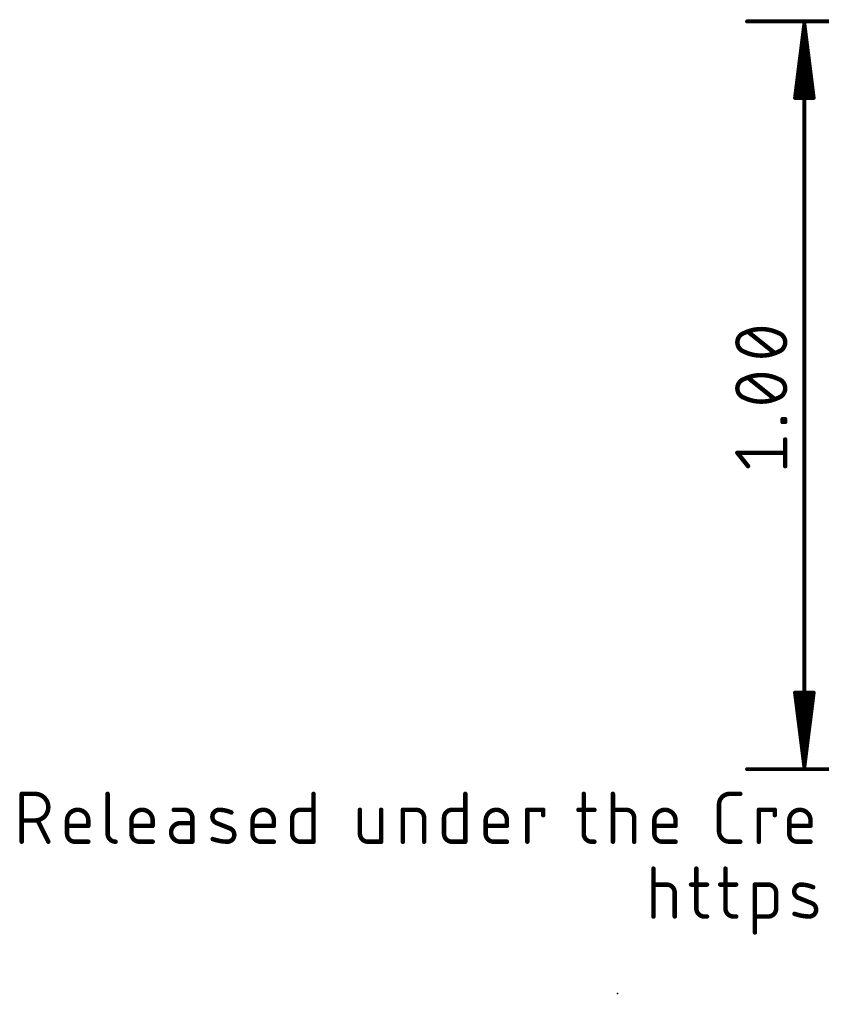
# Model space of a CAD drawing. Extents: x -32 to 103, y -61 to 35.
# Drawn here: x -31.75 to -4.46, y -7.62 to 25.46 of the extents above; entities that cross this region are included whole.
import ezdxf

# ---------------------------------------------------------------- set-up
doc = ezdxf.new("R2010")
doc.units = 0
for name, color, linetype in [('23', 53, 'CONTINUOUS'), ('47', 253, 'CONTINUOUS'), ('51', 53, 'CONTINUOUS')]:
    doc.layers.add(name, color=color, linetype=linetype)

msp = doc.modelspace()

# ---------------------------------------------------------------- linework, layer by layer
at = {"layer": '23'}
msp.add_point((-11.43, -7.62), dxfattribs=at)
at = {"layer": '47'}
for points, const_width in [([(0, 25.4), (-7.03, 25.4)], 0.13), ([(-5.08, 25.335), (-5.3992, 22.8)], 0.13), ([(-5.08, 25.335), (-5.34, 22.8)], 0.13), ([(-5.08, 25.335), (-5.21, 22.8)], 0.13), ([(-5.08, 0.065), (-5.08, 25.335)], 0.13), ([(-4.7608, 22.8), (-5.08, 25.335)], 0.13), ([(-4.95, 22.8), (-5.08, 25.335)], 0.13), ([(-4.82, 22.8), (-5.08, 25.335)], 0.13), ([(-5.3992, 22.8), (-4.7608, 22.8)], 0.13), ([(-6.0919, 14.1366), (-6.9951, 14.8591)], 0.1524), ([(-6.0919, 12.5735), (-6.9951, 13.296)], 0.1524), ([(-5.821, 11.7954), (-5.821, 11.8857)], 0.1524), ([(-5.821, 11.8857), (-5.7307, 11.8857)], 0.1524), ([(-5.7307, 11.8857), (-5.7307, 11.7954)], 0.1524), ([(-5.7307, 11.7954), (-5.821, 11.7954)], 0.1524), ([(-5.7307, 10.2948), (-5.7307, 11.1979)], 0.1524), ([(-6.9951, 10.2948), (-7.3563, 10.7464)], 0.1524), ([(-7.3563, 10.7464), (-5.7307, 10.7464)], 0.1524), ([(-5.08, 0.065), (-5.3992, 2.6)], 0.13), ([(-5.3992, 2.6), (-4.7608, 2.6)], 0.13), ([(-5.08, 0.065), (-5.34, 2.6)], 0.13), ([(-5.08, 0.065), (-5.21, 2.6)], 0.13), ([(-4.7608, 2.6), (-5.08, 0.065)], 0.13), ([(-4.95, 2.6), (-5.08, 0.065)], 0.13), ([(-4.82, 2.6), (-5.08, 0.065)], 0.13), ([(0, 0), (-7.03, 0)], 0.13)]:
    msp.add_lwpolyline(points, dxfattribs=dict(at, const_width=const_width))
for points, const_width in [([(-7.03, 25.4325, 1), (-7.03, 25.3675)], 0.065), ([(-5.0475, 25.335, 1), (-5.1125, 25.335)], 0.065), ([(-5.0478, 25.3391, 1), (-5.1122, 25.3309)], 0.065), ([(-5.0475, 25.3333, 1), (-5.1125, 25.3367)], 0.065), ([(-5.0475, 25.3367, 1), (-5.1125, 25.3333)], 0.065), ([(-5.0477, 25.3383, 1), (-5.1123, 25.3317)], 0.065), ([(-5.0477, 25.3317, 1), (-5.1123, 25.3383)], 0.065), ([(-5.0478, 25.3309, 1), (-5.1122, 25.3391)], 0.065), ([(-5.4315, 22.8041, 1), (-5.367, 22.7959)], 0.065), ([(-5.3992, 22.8325, 1), (-5.3992, 22.7675)], 0.065), ([(-5.3723, 22.8033, 1), (-5.3077, 22.7967)], 0.065), ([(-5.2425, 22.8017, 1), (-5.1775, 22.7983)], 0.065), ([(-4.9825, 22.7983, 1), (-4.9175, 22.8017)], 0.065), ([(-4.8523, 22.7967, 1), (-4.7877, 22.8033)], 0.065), ([(-4.793, 22.7959, 1), (-4.7285, 22.8041)], 0.065), ([(-4.7608, 22.7675, 1), (-4.7608, 22.8325)], 0.065), ([(-7.1305, 14.8139, 0.3205), (-7.3563, 14.4979)], 0.1524), ([(-6.5435, 14.9494, 0.1139), (-7.1305, 14.8139)], 0.1524), ([(-7.1182, 14.7779, 1), (-7.1429, 14.85)], 0.0762), ([(-6.9713, 14.8889, 1), (-7.0189, 14.8293)], 0.0762), ([(-5.9565, 14.8139, 0.1139), (-6.5435, 14.9494)], 0.1524), ([(-6.5435, 14.9875, 1), (-6.5435, 14.9113)], 0.0762), ([(-6.5435, 14.9113, 1), (-6.5435, 14.9875)], 0.0762), ([(-5.9441, 14.85, 1), (-5.9688, 14.7779)], 0.0762), ([(-5.7307, 14.4979, 0.3205), (-5.9565, 14.8139)], 0.1524), ([(-7.3563, 14.4979, 0.3205), (-7.1305, 14.1818)], 0.1524), ([(-7.3182, 14.4979, 1), (-7.3944, 14.4979)], 0.0762), ([(-7.1472, 14.8482, 1), (-7.1138, 14.7797)], 0.0762), ([(-5.9565, 14.1818, 0.3205), (-5.7307, 14.4979)], 0.1524), ([(-5.9732, 14.7797, 1), (-5.9398, 14.8482)], 0.0762), ([(-5.6926, 14.4979, 1), (-5.7688, 14.4979)], 0.0762), ([(-7.3944, 14.4979, 1), (-7.3182, 14.4979)], 0.0762), ([(-7.1305, 14.1818, 0.1139), (-6.5435, 14.0463)], 0.1524), ([(-7.1138, 14.216, 1), (-7.1472, 14.1475)], 0.0762), ([(-7.1429, 14.1457, 1), (-7.1182, 14.2178)], 0.0762), ([(-6.5435, 14.0463, 0.1139), (-5.9565, 14.1818)], 0.1524), ([(-5.9688, 14.2178, 1), (-5.9441, 14.1457)], 0.0762), ([(-5.9398, 14.1475, 1), (-5.9732, 14.216)], 0.0762), ([(-5.7688, 14.4979, 1), (-5.6926, 14.4979)], 0.0762), ([(-6.5435, 14.0844, 1), (-6.5435, 14.0082)], 0.0762), ([(-6.5435, 14.0082, 1), (-6.5435, 14.0844)], 0.0762), ([(-6.1157, 14.1069, 1), (-6.0681, 14.1664)], 0.0762), ([(-7.1305, 13.2508, 0.3205), (-7.3563, 12.9347)], 0.1524), ([(-6.5435, 13.3863, 0.1139), (-7.1305, 13.2508)], 0.1524), ([(-7.1472, 13.2851, 1), (-7.1138, 13.2166)], 0.0762), ([(-7.1182, 13.2148, 1), (-7.1429, 13.2869)], 0.0762), ([(-6.9713, 13.3257, 1), (-7.0189, 13.2662)], 0.0762), ([(-5.9565, 13.2508, 0.1139), (-6.5435, 13.3863)], 0.1524), ([(-6.5435, 13.4244, 1), (-6.5435, 13.3482)], 0.0762), ([(-6.5435, 13.3482, 1), (-6.5435, 13.4244)], 0.0762), ([(-5.9441, 13.2869, 1), (-5.9688, 13.2148)], 0.0762), ([(-5.7307, 12.9347, 0.3205), (-5.9565, 13.2508)], 0.1524), ([(-5.9732, 13.2166, 1), (-5.9398, 13.2851)], 0.0762), ([(-7.3563, 12.9347, 0.3205), (-7.1305, 12.6186)], 0.1524), ([(-7.3182, 12.9347, 1), (-7.3944, 12.9347)], 0.0762), ([(-7.3944, 12.9347, 1), (-7.3182, 12.9347)], 0.0762), ([(-5.9565, 12.6186, 0.3205), (-5.7307, 12.9347)], 0.1524), ([(-5.6926, 12.9347, 1), (-5.7688, 12.9347)], 0.0762), ([(-5.7688, 12.9347, 1), (-5.6926, 12.9347)], 0.0762), ([(-7.1138, 12.6529, 1), (-7.1472, 12.5844)], 0.0762), ([(-7.1305, 12.6186, 0.1139), (-6.5435, 12.4832)], 0.1524), ([(-7.1429, 12.5826, 1), (-7.1182, 12.6547)], 0.0762), ([(-6.5435, 12.4832, 0.1139), (-5.9565, 12.6186)], 0.1524), ([(-6.1157, 12.5437, 1), (-6.0681, 12.6032)], 0.0762), ([(-5.9688, 12.6547, 1), (-5.9441, 12.5826)], 0.0762), ([(-5.9398, 12.5844, 1), (-5.9732, 12.6529)], 0.0762), ([(-6.5435, 12.5213, 1), (-6.5435, 12.4451)], 0.0762), ([(-6.5435, 12.4451, 1), (-6.5435, 12.5213)], 0.0762), ([(-5.7829, 11.8857, 1), (-5.8591, 11.8857)], 0.0762), ([(-5.821, 11.9238, 1), (-5.821, 11.8476)], 0.0762), ([(-5.6926, 11.8857, 1), (-5.7688, 11.8857)], 0.0762), ([(-5.7307, 11.8476, 1), (-5.7307, 11.9238)], 0.0762), ([(-5.821, 11.8335, 1), (-5.821, 11.7573)], 0.0762), ([(-5.8591, 11.7954, 1), (-5.7829, 11.7954)], 0.0762), ([(-5.7688, 11.7954, 1), (-5.6926, 11.7954)], 0.0762), ([(-5.7307, 11.7573, 1), (-5.7307, 11.8335)], 0.0762), ([(-5.6926, 11.1979, 1), (-5.7688, 11.1979)], 0.0762), ([(-7.3265, 10.7702, 1), (-7.3861, 10.7226)], 0.0762), ([(-7.3563, 10.7845, 1), (-7.3563, 10.7083)], 0.0762), ([(-5.7307, 10.7083, 1), (-5.7307, 10.7845)], 0.0762), ([(-7.0248, 10.271, 1), (-6.9653, 10.3186)], 0.0762), ([(-5.7688, 10.2948, 1), (-5.6926, 10.2948)], 0.0762), ([(-5.367, 2.6041, 1), (-5.4315, 2.5959)], 0.065), ([(-5.3992, 2.6325, 1), (-5.3992, 2.5675)], 0.065), ([(-5.3077, 2.6033, 1), (-5.3723, 2.5967)], 0.065), ([(-5.1775, 2.6017, 1), (-5.2425, 2.5983)], 0.065), ([(-4.9175, 2.5983, 1), (-4.9825, 2.6017)], 0.065), ([(-4.7877, 2.5967, 1), (-4.8523, 2.6033)], 0.065), ([(-4.7285, 2.5959, 1), (-4.793, 2.6041)], 0.065), ([(-4.7608, 2.5675, 1), (-4.7608, 2.6325)], 0.065), ([(-7.03, 0.0325, 1), (-7.03, -0.0325)], 0.065), ([(-5.1122, 0.0691, 1), (-5.0478, 0.0609)], 0.065), ([(-5.1123, 0.0683, 1), (-5.0477, 0.0617)], 0.065), ([(-5.1125, 0.0633, 1), (-5.0475, 0.0667)], 0.065), ([(-5.1125, 0.0667, 1), (-5.0475, 0.0633)], 0.065), ([(-5.1125, 0.065, 1), (-5.0475, 0.065)], 0.065), ([(-5.1123, 0.0617, 1), (-5.0477, 0.0683)], 0.065), ([(-5.1122, 0.0609, 1), (-5.0478, 0.0691)], 0.065)]:
    msp.add_lwpolyline(points, format="xyb", dxfattribs=dict(at, const_width=const_width))
at = {"layer": '51', "const_width": 0.1524}
for points in [[(-31.6738, -2.4638), (-31.6738, -0.8382)], [(-31.6738, -0.8382), (-31.2222, -0.8382)], [(-28.7553, -0.8382), (-28.7553, -2.1929)], [(-21.7593, -0.8382), (-21.7593, -2.4638)], [(-16.601, -0.8382), (-16.601, -2.4638)], [(-12.5759, -0.8382), (-12.5759, -2.1929)], [(-11.5847, -2.4638), (-11.5847, -0.8382)], [(-7.6183, -0.8382), (-7.2571, -0.8382)], [(-26.1464, -1.3801), (-26.5077, -1.3801)], [(-22.2108, -1.3801), (-21.7593, -1.3801)], [(-20.1819, -1.3801), (-20.1819, -2.1929)], [(-19.4594, -2.4638), (-19.4594, -1.3801)], [(-18.7229, -2.4638), (-18.7229, -1.3801)], [(-18.7229, -1.3801), (-18.2714, -1.3801)], [(-17.0525, -1.3801), (-16.601, -1.3801)], [(-14.494, -2.4638), (-14.494, -1.3801)], [(-14.494, -1.3801), (-13.9522, -1.3801)], [(-13.9522, -1.3801), (-13.9522, -1.5607)], [(-12.7565, -1.3801), (-12.2146, -1.3801)], [(-11.5847, -1.3801), (-11.1331, -1.3801)], [(-7.9796, -2.1026), (-7.9796, -1.1994)], [(-6.6263, -2.4638), (-6.6263, -1.3801)], [(-6.6263, -1.3801), (-6.0845, -1.3801)], [(-6.0845, -1.3801), (-6.0845, -1.5607)], [(-25.8755, -2.4638), (-25.8755, -1.651)], [(-22.4818, -2.1929), (-22.4818, -1.651)], [(-18.0005, -1.651), (-18.0005, -2.4638)], [(-17.3235, -2.1929), (-17.3235, -1.651)], [(-10.8622, -1.651), (-10.8622, -2.4638)], [(-31.2222, -1.7413), (-31.6738, -1.7413)], [(-30.7707, -2.4638), (-31.1319, -1.7413)], [(-30.1337, -2.1929), (-30.1337, -1.7413)], [(-29.4112, -1.9219), (-30.1337, -1.9219)], [(-29.4112, -1.7413), (-29.4112, -1.9219)], [(-27.9454, -2.1929), (-27.9454, -1.7413)], [(-27.2229, -1.9219), (-27.9454, -1.9219)], [(-27.2229, -1.7413), (-27.2229, -1.9219)], [(-25.8755, -1.8316), (-26.2819, -1.8316)], [(-24.5968, -2.0122), (-25.0484, -1.8316)], [(-23.8291, -2.1929), (-23.8291, -1.7413)], [(-23.1067, -1.9219), (-23.8291, -1.9219)], [(-23.1067, -1.7413), (-23.1067, -1.9219)], [(-15.9093, -2.1929), (-15.9093, -1.7413)], [(-15.1868, -1.9219), (-15.9093, -1.9219)], [(-15.1868, -1.7413), (-15.1868, -1.9219)], [(-10.1779, -2.1929), (-10.1779, -1.7413)], [(-9.4554, -1.9219), (-10.1779, -1.9219)], [(-9.4554, -1.7413), (-9.4554, -1.9219)], [(-5.5927, -2.1929), (-5.5927, -1.7413)], [(-4.8702, -1.9219), (-5.5927, -1.9219)], [(-4.8702, -1.7413), (-4.8702, -1.9219)], [(-29.4112, -2.4638), (-29.8628, -2.4638)], [(-27.2229, -2.4638), (-27.6744, -2.4638)], [(-26.2819, -2.4638), (-25.8755, -2.4638)], [(-23.1067, -2.4638), (-23.5582, -2.4638)], [(-21.7593, -2.4638), (-22.2108, -2.4638)], [(-19.9109, -2.4638), (-19.4594, -2.4638)], [(-16.601, -2.4638), (-17.0525, -2.4638)], [(-15.1868, -2.4638), (-15.6384, -2.4638)], [(-12.3049, -2.4638), (-12.2146, -2.4638)], [(-9.4554, -2.4638), (-9.907, -2.4638)], [(-7.2571, -2.4638), (-7.6183, -2.4638)], [(-4.8702, -2.4638), (-5.3218, -2.4638)], [(-10.2075, -5.0038), (-10.2075, -3.3782)], [(-8.7498, -3.3782), (-8.7498, -4.7329)], [(-7.7598, -3.3782), (-7.7598, -4.7329)], [(-10.2075, -3.9201), (-9.756, -3.9201)], [(-8.9304, -3.9201), (-8.3886, -3.9201)], [(-7.9405, -3.9201), (-7.3986, -3.9201)], [(-6.7613, -5.5457), (-6.7613, -3.9201)], [(-6.7613, -3.9201), (-6.3098, -3.9201)], [(-9.485, -4.191), (-9.485, -5.0038)], [(-6.0388, -4.191), (-6.0388, -4.7329)], [(-4.8269, -4.5522), (-5.2785, -4.3716)], [(-8.4789, -5.0038), (-8.3886, -5.0038)], [(-7.4889, -5.0038), (-7.3986, -5.0038)], [(-6.3098, -5.0038), (-6.7613, -5.0038)]]:
    msp.add_lwpolyline(points, dxfattribs=at)
at = {"layer": '51'}
for points, const_width in [([(-31.6357, -0.8382, 1), (-31.7119, -0.8382)], 0.0762), ([(-31.6738, -0.8001, 1), (-31.6738, -0.8763)], 0.0762), ([(-31.2222, -1.7413, 1), (-31.2222, -0.8382)], 0.1524), ([(-31.2222, -0.8001, 1), (-31.2222, -0.8763)], 0.0762), ([(-31.2222, -0.8763, 1), (-31.2222, -0.8001)], 0.0762), ([(-28.7172, -0.8382, 1), (-28.7934, -0.8382)], 0.0762), ([(-21.7212, -0.8382, 1), (-21.7974, -0.8382)], 0.0762), ([(-16.5629, -0.8382, 1), (-16.6391, -0.8382)], 0.0762), ([(-12.5378, -0.8382, 1), (-12.614, -0.8382)], 0.0762), ([(-11.5466, -0.8382, 1), (-11.6228, -0.8382)], 0.0762), ([(-7.6183, -0.8382, 0.4142), (-7.9796, -1.1994)], 0.1524), ([(-7.6183, -0.8001, 1), (-7.6183, -0.8763)], 0.0762), ([(-7.6183, -0.8763, 1), (-7.6183, -0.8001)], 0.0762), ([(-7.2571, -0.8763, 1), (-7.2571, -0.8001)], 0.0762), ([(-29.4112, -1.7413, 1), (-30.1337, -1.7413)], 0.1524), ([(-27.2229, -1.7413, 1), (-27.9454, -1.7413)], 0.1524), ([(-26.5077, -1.342, 1), (-26.5077, -1.4182)], 0.0762), ([(-25.8755, -1.651, 0.4142), (-26.1464, -1.3801)], 0.1524), ([(-26.1464, -1.342, 1), (-26.1464, -1.4182)], 0.0762), ([(-26.1464, -1.4182, 1), (-26.1464, -1.342)], 0.0762), ([(-24.9581, -1.3801, 0.8318), (-25.0484, -1.8316)], 0.1524), ([(-24.5517, -1.4704, 0.1026), (-24.9581, -1.3801)], 0.1524), ([(-24.9575, -1.342, 1), (-24.9586, -1.4182)], 0.0762), ([(-24.9586, -1.4182, 1), (-24.9575, -1.342)], 0.0762), ([(-23.1067, -1.7413, 1), (-23.8291, -1.7413)], 0.1524), ([(-22.2108, -1.3801, 0.4142), (-22.4818, -1.651)], 0.1524), ([(-22.2108, -1.342, 1), (-22.2108, -1.4182)], 0.0762), ([(-22.2108, -1.4182, 1), (-22.2108, -1.342)], 0.0762), ([(-21.7593, -1.4182, 1), (-21.7593, -1.342)], 0.0762), ([(-20.1438, -1.3801, 1), (-20.22, -1.3801)], 0.0762), ([(-19.4213, -1.3801, 1), (-19.4975, -1.3801)], 0.0762), ([(-18.6848, -1.3801, 1), (-18.761, -1.3801)], 0.0762), ([(-18.7229, -1.342, 1), (-18.7229, -1.4182)], 0.0762), ([(-18.0005, -1.651, 0.4142), (-18.2714, -1.3801)], 0.1524), ([(-18.2714, -1.342, 1), (-18.2714, -1.4182)], 0.0762), ([(-18.2714, -1.4182, 1), (-18.2714, -1.342)], 0.0762), ([(-17.0525, -1.3801, 0.4142), (-17.3235, -1.651)], 0.1524), ([(-17.0525, -1.342, 1), (-17.0525, -1.4182)], 0.0762), ([(-17.0525, -1.4182, 1), (-17.0525, -1.342)], 0.0762), ([(-16.601, -1.4182, 1), (-16.601, -1.342)], 0.0762), ([(-15.1868, -1.7413, 1), (-15.9093, -1.7413)], 0.1524), ([(-14.4559, -1.3801, 1), (-14.5321, -1.3801)], 0.0762), ([(-14.494, -1.342, 1), (-14.494, -1.4182)], 0.0762), ([(-13.9141, -1.3801, 1), (-13.9903, -1.3801)], 0.0762), ([(-13.9522, -1.4182, 1), (-13.9522, -1.342)], 0.0762), ([(-12.7565, -1.342, 1), (-12.7565, -1.4182)], 0.0762), ([(-12.2146, -1.4182, 1), (-12.2146, -1.342)], 0.0762), ([(-11.5847, -1.342, 1), (-11.5847, -1.4182)], 0.0762), ([(-10.8622, -1.651, 0.4142), (-11.1331, -1.3801)], 0.1524), ([(-11.1331, -1.342, 1), (-11.1331, -1.4182)], 0.0762), ([(-11.1331, -1.4182, 1), (-11.1331, -1.342)], 0.0762), ([(-9.4554, -1.7413, 1), (-10.1779, -1.7413)], 0.1524), ([(-7.9415, -1.1994, 1), (-8.0177, -1.1994)], 0.0762), ([(-8.0177, -1.1994, 1), (-7.9415, -1.1994)], 0.0762), ([(-6.5882, -1.3801, 1), (-6.6644, -1.3801)], 0.0762), ([(-6.6263, -1.342, 1), (-6.6263, -1.4182)], 0.0762), ([(-6.0464, -1.3801, 1), (-6.1226, -1.3801)], 0.0762), ([(-6.0845, -1.4182, 1), (-6.0845, -1.342)], 0.0762), ([(-4.8702, -1.7413, 1), (-5.5927, -1.7413)], 0.1524), ([(-25.8374, -1.651, 1), (-25.9136, -1.651)], 0.0762), ([(-25.9136, -1.651, 1), (-25.8374, -1.651)], 0.0762), ([(-24.5673, -1.5051, 1), (-24.536, -1.4356)], 0.0762), ([(-22.4437, -1.651, 1), (-22.5199, -1.651)], 0.0762), ([(-22.5199, -1.651, 1), (-22.4437, -1.651)], 0.0762), ([(-17.9624, -1.651, 1), (-18.0386, -1.651)], 0.0762), ([(-18.0386, -1.651, 1), (-17.9624, -1.651)], 0.0762), ([(-17.2854, -1.651, 1), (-17.3616, -1.651)], 0.0762), ([(-17.3616, -1.651, 1), (-17.2854, -1.651)], 0.0762), ([(-13.9903, -1.5607, 1), (-13.9141, -1.5607)], 0.0762), ([(-10.8241, -1.651, 1), (-10.9003, -1.651)], 0.0762), ([(-10.9003, -1.651, 1), (-10.8241, -1.651)], 0.0762), ([(-6.1226, -1.5607, 1), (-6.0464, -1.5607)], 0.0762), ([(-31.6738, -1.7032, 1), (-31.6738, -1.7794)], 0.0762), ([(-31.2222, -1.7032, 1), (-31.2222, -1.7794)], 0.0762), ([(-31.2222, -1.7794, 1), (-31.2222, -1.7032)], 0.0762), ([(-31.0979, -1.7243, 1), (-31.166, -1.7584)], 0.0762), ([(-30.0956, -1.7413, 1), (-30.1718, -1.7413)], 0.0762), ([(-30.1718, -1.7413, 1), (-30.0956, -1.7413)], 0.0762), ([(-30.1337, -1.8838, 1), (-30.1337, -1.96)], 0.0762), ([(-29.3731, -1.7413, 1), (-29.4493, -1.7413)], 0.0762), ([(-29.4493, -1.7413, 1), (-29.3731, -1.7413)], 0.0762), ([(-29.4493, -1.9219, 1), (-29.3731, -1.9219)], 0.0762), ([(-29.4112, -1.96, 1), (-29.4112, -1.8838)], 0.0762), ([(-27.9073, -1.7413, 1), (-27.9835, -1.7413)], 0.0762), ([(-27.9835, -1.7413, 1), (-27.9073, -1.7413)], 0.0762), ([(-27.9454, -1.8838, 1), (-27.9454, -1.96)], 0.0762), ([(-27.1848, -1.7413, 1), (-27.261, -1.7413)], 0.0762), ([(-27.261, -1.7413, 1), (-27.1848, -1.7413)], 0.0762), ([(-27.261, -1.9219, 1), (-27.1848, -1.9219)], 0.0762), ([(-27.2229, -1.96, 1), (-27.2229, -1.8838)], 0.0762), ([(-26.2819, -1.8316, 1), (-26.2819, -2.4638)], 0.1524), ([(-26.2819, -1.7935, 1), (-26.2819, -1.8697)], 0.0762), ([(-26.2819, -1.8697, 1), (-26.2819, -1.7935)], 0.0762), ([(-25.8755, -1.8697, 1), (-25.8755, -1.7935)], 0.0762), ([(-25.0342, -1.7963, 1), (-25.0625, -1.867)], 0.0762), ([(-25.0625, -1.867, 1), (-25.0342, -1.7962)], 0.0762), ([(-24.6871, -2.4638, 0.8318), (-24.5968, -2.0122)], 0.1524), ([(-24.5827, -1.9769, 1), (-24.611, -2.0476)], 0.0762), ([(-24.611, -2.0476, 1), (-24.5827, -1.9769)], 0.0762), ([(-23.791, -1.7413, 1), (-23.8672, -1.7413)], 0.0762), ([(-23.8672, -1.7413, 1), (-23.791, -1.7413)], 0.0762), ([(-23.8291, -1.8838, 1), (-23.8291, -1.96)], 0.0762), ([(-23.0686, -1.7413, 1), (-23.1448, -1.7413)], 0.0762), ([(-23.1448, -1.7413, 1), (-23.0686, -1.7413)], 0.0762), ([(-23.1448, -1.9219, 1), (-23.0686, -1.9219)], 0.0762), ([(-23.1067, -1.96, 1), (-23.1067, -1.8838)], 0.0762), ([(-15.8712, -1.7413, 1), (-15.9474, -1.7413)], 0.0762), ([(-15.9474, -1.7413, 1), (-15.8712, -1.7413)], 0.0762), ([(-15.9093, -1.8838, 1), (-15.9093, -1.96)], 0.0762), ([(-15.1487, -1.7413, 1), (-15.2249, -1.7413)], 0.0762), ([(-15.2249, -1.7413, 1), (-15.1487, -1.7413)], 0.0762), ([(-15.2249, -1.9219, 1), (-15.1487, -1.9219)], 0.0762), ([(-15.1868, -1.96, 1), (-15.1868, -1.8838)], 0.0762), ([(-10.1398, -1.7413, 1), (-10.216, -1.7413)], 0.0762), ([(-10.216, -1.7413, 1), (-10.1398, -1.7413)], 0.0762), ([(-10.1779, -1.8838, 1), (-10.1779, -1.96)], 0.0762), ([(-9.4173, -1.7413, 1), (-9.4935, -1.7413)], 0.0762), ([(-9.4935, -1.7413, 1), (-9.4173, -1.7413)], 0.0762), ([(-9.4935, -1.9219, 1), (-9.4173, -1.9219)], 0.0762), ([(-9.4554, -1.96, 1), (-9.4554, -1.8838)], 0.0762), ([(-5.5546, -1.7413, 1), (-5.6308, -1.7413)], 0.0762), ([(-5.6308, -1.7413, 1), (-5.5546, -1.7413)], 0.0762), ([(-5.5927, -1.8838, 1), (-5.5927, -1.96)], 0.0762), ([(-4.8321, -1.7413, 1), (-4.9083, -1.7413)], 0.0762), ([(-4.9083, -1.7413, 1), (-4.8321, -1.7413)], 0.0762), ([(-4.9083, -1.9219, 1), (-4.8321, -1.9219)], 0.0762), ([(-4.8702, -1.96, 1), (-4.8702, -1.8838)], 0.0762), ([(-30.1337, -2.1929, 0.4142), (-29.8628, -2.4638)], 0.1524), ([(-30.0956, -2.1929, 1), (-30.1718, -2.1929)], 0.0762), ([(-30.1718, -2.1929, 1), (-30.0956, -2.1929)], 0.0762), ([(-28.7553, -2.1929, 0.4142), (-28.4844, -2.4638)], 0.1524), ([(-28.7172, -2.1929, 1), (-28.7934, -2.1929)], 0.0762), ([(-28.7934, -2.1929, 1), (-28.7172, -2.1929)], 0.0762), ([(-27.9454, -2.1929, 0.4142), (-27.6744, -2.4638)], 0.1524), ([(-27.9073, -2.1929, 1), (-27.9835, -2.1929)], 0.0762), ([(-27.9835, -2.1929, 1), (-27.9073, -2.1929)], 0.0762), ([(-25.1709, -2.3376, 1), (-25.1967, -2.4093)], 0.0762), ([(-25.1838, -2.3735, 0.083), (-24.6871, -2.4638)], 0.1524), ([(-23.8291, -2.1929, 0.4142), (-23.5582, -2.4638)], 0.1524), ([(-23.791, -2.1929, 1), (-23.8672, -2.1929)], 0.0762), ([(-23.8672, -2.1929, 1), (-23.791, -2.1929)], 0.0762), ([(-22.4818, -2.1929, 0.4142), (-22.2108, -2.4638)], 0.1524), ([(-22.4437, -2.1929, 1), (-22.5199, -2.1929)], 0.0762), ([(-22.5199, -2.1929, 1), (-22.4437, -2.1929)], 0.0762), ([(-20.1819, -2.1929, 0.4142), (-19.9109, -2.4638)], 0.1524), ([(-20.1438, -2.1929, 1), (-20.22, -2.1929)], 0.0762), ([(-20.22, -2.1929, 1), (-20.1438, -2.1929)], 0.0762), ([(-17.3235, -2.1929, 0.4142), (-17.0525, -2.4638)], 0.1524), ([(-17.2854, -2.1929, 1), (-17.3616, -2.1929)], 0.0762), ([(-17.3616, -2.1929, 1), (-17.2854, -2.1929)], 0.0762), ([(-15.9093, -2.1929, 0.4142), (-15.6384, -2.4638)], 0.1524), ([(-15.8712, -2.1929, 1), (-15.9474, -2.1929)], 0.0762), ([(-15.9474, -2.1929, 1), (-15.8712, -2.1929)], 0.0762), ([(-12.5759, -2.1929, 0.4142), (-12.3049, -2.4638)], 0.1524), ([(-12.5378, -2.1929, 1), (-12.614, -2.1929)], 0.0762), ([(-12.614, -2.1929, 1), (-12.5378, -2.1929)], 0.0762), ([(-10.1779, -2.1929, 0.4142), (-9.907, -2.4638)], 0.1524), ([(-10.1398, -2.1929, 1), (-10.216, -2.1929)], 0.0762), ([(-10.216, -2.1929, 1), (-10.1398, -2.1929)], 0.0762), ([(-7.9796, -2.1026, 0.4142), (-7.6183, -2.4638)], 0.1524), ([(-7.9415, -2.1026, 1), (-8.0177, -2.1026)], 0.0762), ([(-8.0177, -2.1026, 1), (-7.9415, -2.1026)], 0.0762), ([(-5.5927, -2.1929, 0.4142), (-5.3218, -2.4638)], 0.1524), ([(-5.5546, -2.1929, 1), (-5.6308, -2.1929)], 0.0762), ([(-5.6308, -2.1929, 1), (-5.5546, -2.1929)], 0.0762), ([(-31.7119, -2.4638, 1), (-31.6357, -2.4638)], 0.0762), ([(-30.8048, -2.4808, 1), (-30.7366, -2.4468)], 0.0762), ([(-29.8628, -2.4257, 1), (-29.8628, -2.5019)], 0.0762), ([(-29.8628, -2.5019, 1), (-29.8628, -2.4257)], 0.0762), ([(-29.4112, -2.5019, 1), (-29.4112, -2.4257)], 0.0762), ([(-28.4844, -2.5019, 1), (-28.4844, -2.4257)], 0.0762), ([(-27.6744, -2.4257, 1), (-27.6744, -2.5019)], 0.0762), ([(-27.6744, -2.5019, 1), (-27.6744, -2.4257)], 0.0762), ([(-27.2229, -2.5019, 1), (-27.2229, -2.4257)], 0.0762), ([(-26.2819, -2.4257, 1), (-26.2819, -2.5019)], 0.0762), ([(-26.2819, -2.5019, 1), (-26.2819, -2.4257)], 0.0762), ([(-25.9136, -2.4638, 1), (-25.8374, -2.4638)], 0.0762), ([(-25.8755, -2.5019, 1), (-25.8755, -2.4257)], 0.0762), ([(-24.6866, -2.4257, 1), (-24.6877, -2.5019)], 0.0762), ([(-24.6877, -2.5019, 1), (-24.6866, -2.4257)], 0.0762), ([(-23.5582, -2.4257, 1), (-23.5582, -2.5019)], 0.0762), ([(-23.5582, -2.5019, 1), (-23.5582, -2.4257)], 0.0762), ([(-23.1067, -2.5019, 1), (-23.1067, -2.4257)], 0.0762), ([(-22.2108, -2.4257, 1), (-22.2108, -2.5019)], 0.0762), ([(-22.2108, -2.5019, 1), (-22.2108, -2.4257)], 0.0762), ([(-21.7974, -2.4638, 1), (-21.7212, -2.4638)], 0.0762), ([(-21.7593, -2.5019, 1), (-21.7593, -2.4257)], 0.0762), ([(-19.9109, -2.4257, 1), (-19.9109, -2.5019)], 0.0762), ([(-19.9109, -2.5019, 1), (-19.9109, -2.4257)], 0.0762), ([(-19.4975, -2.4638, 1), (-19.4213, -2.4638)], 0.0762), ([(-19.4594, -2.5019, 1), (-19.4594, -2.4257)], 0.0762), ([(-18.761, -2.4638, 1), (-18.6848, -2.4638)], 0.0762), ([(-18.0386, -2.4638, 1), (-17.9624, -2.4638)], 0.0762), ([(-17.0525, -2.4257, 1), (-17.0525, -2.5019)], 0.0762), ([(-17.0525, -2.5019, 1), (-17.0525, -2.4257)], 0.0762), ([(-16.6391, -2.4638, 1), (-16.5629, -2.4638)], 0.0762), ([(-16.601, -2.5019, 1), (-16.601, -2.4257)], 0.0762), ([(-15.6384, -2.4257, 1), (-15.6384, -2.5019)], 0.0762), ([(-15.6384, -2.5019, 1), (-15.6384, -2.4257)], 0.0762), ([(-15.1868, -2.5019, 1), (-15.1868, -2.4257)], 0.0762), ([(-14.5321, -2.4638, 1), (-14.4559, -2.4638)], 0.0762), ([(-12.3049, -2.4257, 1), (-12.3049, -2.5019)], 0.0762), ([(-12.3049, -2.5019, 1), (-12.3049, -2.4257)], 0.0762), ([(-12.2146, -2.5019, 1), (-12.2146, -2.4257)], 0.0762), ([(-11.6228, -2.4638, 1), (-11.5466, -2.4638)], 0.0762), ([(-10.9003, -2.4638, 1), (-10.8241, -2.4638)], 0.0762), ([(-9.907, -2.4257, 1), (-9.907, -2.5019)], 0.0762), ([(-9.907, -2.5019, 1), (-9.907, -2.4257)], 0.0762), ([(-9.4554, -2.5019, 1), (-9.4554, -2.4257)], 0.0762), ([(-7.6183, -2.4257, 1), (-7.6183, -2.5019)], 0.0762), ([(-7.6183, -2.5019, 1), (-7.6183, -2.4257)], 0.0762), ([(-7.2571, -2.5019, 1), (-7.2571, -2.4257)], 0.0762), ([(-6.6644, -2.4638, 1), (-6.5882, -2.4638)], 0.0762), ([(-5.3218, -2.4257, 1), (-5.3218, -2.5019)], 0.0762), ([(-5.3218, -2.5019, 1), (-5.3218, -2.4257)], 0.0762), ([(-4.8702, -2.5019, 1), (-4.8702, -2.4257)], 0.0762), ([(-10.1694, -3.3782, 1), (-10.2456, -3.3782)], 0.0762), ([(-8.7117, -3.3782, 1), (-8.7879, -3.3782)], 0.0762), ([(-7.7217, -3.3782, 1), (-7.7979, -3.3782)], 0.0762), ([(-10.2075, -3.882, 1), (-10.2075, -3.9582)], 0.0762), ([(-9.485, -4.191, 0.4142), (-9.756, -3.9201)], 0.1524), ([(-9.756, -3.882, 1), (-9.756, -3.9582)], 0.0762), ([(-9.756, -3.9582, 1), (-9.756, -3.882)], 0.0762), ([(-8.9304, -3.882, 1), (-8.9304, -3.9582)], 0.0762), ([(-8.3886, -3.9582, 1), (-8.3886, -3.882)], 0.0762), ([(-7.9405, -3.882, 1), (-7.9405, -3.9582)], 0.0762), ([(-7.3986, -3.9582, 1), (-7.3986, -3.882)], 0.0762), ([(-6.7232, -3.9201, 1), (-6.7994, -3.9201)], 0.0762), ([(-6.7613, -3.882, 1), (-6.7613, -3.9582)], 0.0762), ([(-6.0388, -4.191, 0.4142), (-6.3098, -3.9201)], 0.1524), ([(-6.3098, -3.882, 1), (-6.3098, -3.9582)], 0.0762), ([(-6.3098, -3.9582, 1), (-6.3098, -3.882)], 0.0762), ([(-5.1882, -3.9201, 0.8318), (-5.2785, -4.3716)], 0.1524), ([(-4.7818, -4.0104, 0.1026), (-5.1882, -3.9201)], 0.1524), ([(-5.1876, -3.882, 1), (-5.1887, -3.9582)], 0.0762), ([(-5.1887, -3.9582, 1), (-5.1876, -3.882)], 0.0762), ([(-4.7974, -4.0451, 1), (-4.7661, -3.9756)], 0.0762), ([(-9.4469, -4.191, 1), (-9.5231, -4.191)], 0.0762), ([(-9.5231, -4.191, 1), (-9.4469, -4.191)], 0.0762), ([(-6.0007, -4.191, 1), (-6.0769, -4.191)], 0.0762), ([(-6.0769, -4.191, 1), (-6.0007, -4.191)], 0.0762), ([(-5.2643, -4.3363, 1), (-5.2926, -4.407)], 0.0762), ([(-5.2926, -4.407, 1), (-5.2643, -4.3362)], 0.0762), ([(-4.9172, -5.0038, 0.8318), (-4.8269, -4.5522)], 0.1524), ([(-4.8128, -4.5169, 1), (-4.8411, -4.5876)], 0.0762), ([(-4.8411, -4.5876, 1), (-4.8128, -4.5169)], 0.0762), ([(-8.7498, -4.7329, 0.4142), (-8.4789, -5.0038)], 0.1524), ([(-8.7117, -4.7329, 1), (-8.7879, -4.7329)], 0.0762), ([(-8.7879, -4.7329, 1), (-8.7117, -4.7329)], 0.0762), ([(-8.4789, -4.9657, 1), (-8.4789, -5.0419)], 0.0762), ([(-8.4789, -5.0419, 1), (-8.4789, -4.9657)], 0.0762), ([(-8.3886, -5.0419, 1), (-8.3886, -4.9657)], 0.0762), ([(-7.7598, -4.7329, 0.4142), (-7.4889, -5.0038)], 0.1524), ([(-7.7217, -4.7329, 1), (-7.7979, -4.7329)], 0.0762), ([(-7.7979, -4.7329, 1), (-7.7217, -4.7329)], 0.0762), ([(-7.4889, -4.9657, 1), (-7.4889, -5.0419)], 0.0762), ([(-7.4889, -5.0419, 1), (-7.4889, -4.9657)], 0.0762), ([(-7.3986, -5.0419, 1), (-7.3986, -4.9657)], 0.0762), ([(-6.7613, -4.9657, 1), (-6.7613, -5.0419)], 0.0762), ([(-6.3098, -5.0038, 0.4142), (-6.0388, -4.7329)], 0.1524), ([(-6.3098, -4.9657, 1), (-6.3098, -5.0419)], 0.0762), ([(-6.3098, -5.0419, 1), (-6.3098, -4.9657)], 0.0762), ([(-6.0007, -4.7329, 1), (-6.0769, -4.7329)], 0.0762), ([(-6.0769, -4.7329, 1), (-6.0007, -4.7329)], 0.0762), ([(-5.401, -4.8776, 1), (-5.4268, -4.9493)], 0.0762), ([(-5.4139, -4.9135, 0.083), (-4.9172, -5.0038)], 0.1524), ([(-4.9167, -4.9657, 1), (-4.9178, -5.0419)], 0.0762), ([(-4.9178, -5.0419, 1), (-4.9167, -4.9657)], 0.0762), ([(-10.2456, -5.0038, 1), (-10.1694, -5.0038)], 0.0762), ([(-9.5231, -5.0038, 1), (-9.4469, -5.0038)], 0.0762), ([(-6.7994, -5.5457, 1), (-6.7232, -5.5457)], 0.0762)]:
    msp.add_lwpolyline(points, format="xyb", dxfattribs=dict(at, const_width=const_width))

doc.saveas('drawing.dxf')
